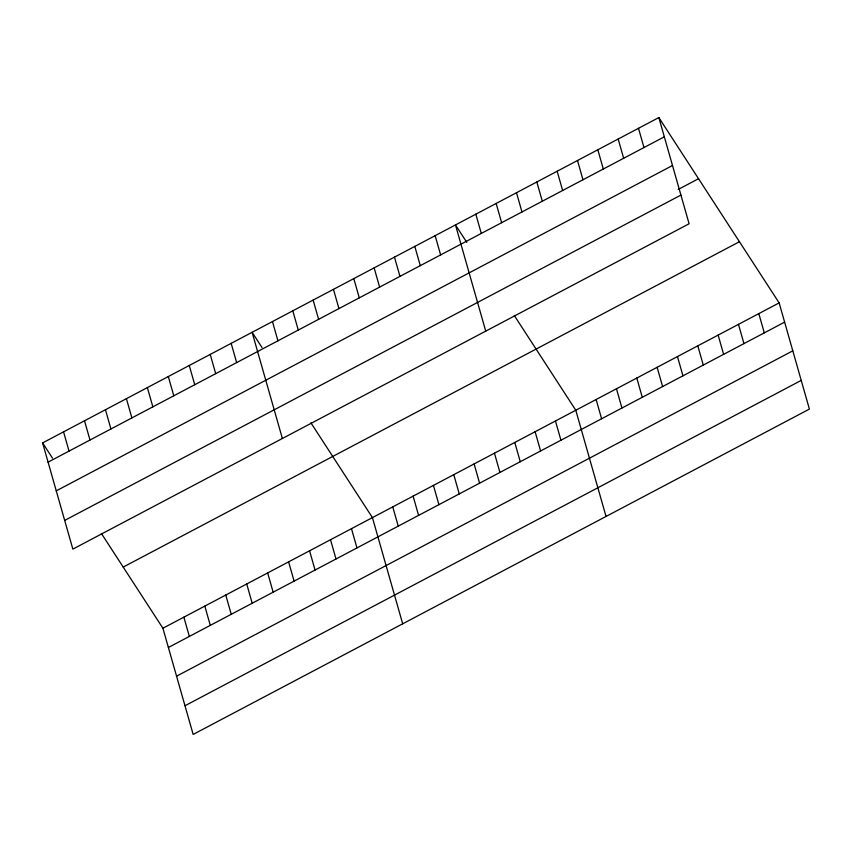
<?xml version="1.0" encoding="UTF-8"?>
<svg xmlns="http://www.w3.org/2000/svg" width="852" height="852" viewBox="0 0 852 852"><rect width="100%" height="100%" fill="white"/><g stroke="black" fill="none" stroke-linecap="round" stroke-linejoin="round"><path stroke-width="1.28" d="M658.841 117.565L689.098 223.767L72.857 549.114L42.6 442.912L658.841 117.565L779.143 302.886L809.4 409.088L193.159 734.435L162.902 628.233L101.388 533.469M48.085 462.157L664.326 136.81M56.253 490.858L672.494 165.512M678.203 189.453L698.544 178.718M64.677 520.423L680.918 195.076M123.21 567.081L739.44 241.723M162.902 628.233L779.143 302.886M168.387 647.488L784.628 322.131M176.566 676.179L792.807 350.832M184.99 705.744L801.221 380.397M466.821 242.405L455.479 224.928L485.736 331.13M514.267 315.485L575.792 410.249L606.038 516.45M262.043 347.584L252.117 332.291L282.374 438.492M310.916 422.848L372.43 517.611L402.687 623.824M42.6 442.912L52.526 458.195M758.812 313.621L764.297 332.876M738.471 324.356L743.956 343.612M718.14 335.092L723.625 354.347M638.499 128.301L643.984 147.545M697.799 345.827L703.283 365.082M618.169 139.036L623.653 158.28M677.468 356.573L682.953 375.817M597.827 149.771L603.312 169.026M657.126 367.308L662.611 386.552M577.496 160.506L582.981 179.761M636.795 378.043L642.28 397.288M557.155 171.241L562.639 190.497M616.465 388.778L621.939 408.023M536.824 181.977L542.309 201.232M596.123 399.513L601.608 418.769M516.493 192.722L521.967 211.967M496.152 203.458L501.636 222.702M555.451 420.984L560.936 440.239M475.821 214.193L481.295 233.437M535.12 431.719L540.605 450.974M514.778 442.454L520.263 461.709M435.148 235.663L440.633 254.918M494.448 453.2L499.932 472.445M414.807 246.398L420.292 265.654M474.106 463.935L479.591 483.18M394.476 257.134L399.961 276.389M453.775 474.67L459.26 493.915M374.135 267.869L379.619 287.124M433.434 485.406L438.918 504.65M353.804 278.604L359.288 297.859M413.103 496.141L418.588 515.396M333.462 289.35L338.947 308.594M392.761 506.876L398.246 526.131M313.131 300.085L318.616 319.33M292.79 310.82L298.275 330.065M351.471 528.677L356.956 547.932M272.459 321.555L277.944 340.8M330.523 539.742L336.007 558.987M309.574 550.797L315.059 570.052M231.169 343.356L236.654 362.601M288.615 561.862L294.1 581.117M210.22 354.411L215.705 373.666M267.666 572.927L273.151 592.172M189.261 365.476L194.746 384.731M246.718 583.982L252.203 603.237M168.313 376.541L173.797 395.786M225.759 595.047L231.243 614.303M147.364 387.596L152.849 406.851M204.81 606.113L210.295 625.357M126.405 398.661L131.89 417.917M183.862 617.168L189.346 636.423M105.456 409.727L110.941 428.971M84.508 420.781L89.992 440.037M63.549 431.847L69.033 451.102"/></g></svg>
